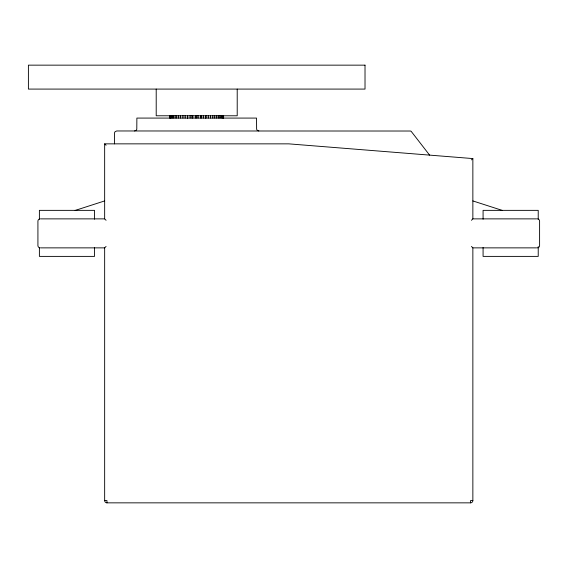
<?xml version="1.0" encoding="UTF-8"?>
<svg xmlns="http://www.w3.org/2000/svg" width="568" height="568" viewBox="0 0 568 568"><rect width="100%" height="100%" fill="white"/><g stroke="black" fill="none" stroke-linecap="round" stroke-linejoin="round"><path stroke-width="0.85" d="M471.44 246.448L472.86 247.868L472.86 500.55A2.3 2.3 0 0 1 470.56 502.85L106.962 502.85A2.3 2.3 0 0 1 104.654 500.55L104.654 247.868L106.081 246.448M471.44 220.292L472.86 218.872L536.59 218.872M471.44 159.892L472.86 158.578L472.86 218.872M75.125 210.444L104.654 200.923M134.573 130.967L136.199 130.292L136.796 129.256L136.874 118.08L256.544 118.08L256.622 129.256L257.219 130.292L258.845 130.967M106.081 220.292L104.654 218.872L104.654 143.853L288.757 143.853L472.86 158.578M40.924 218.872L104.654 218.872M40.924 247.868L104.654 247.868M472.86 247.868L536.59 247.868M104.654 500.55L106.962 500.55L106.962 502.85M472.86 500.55L470.56 500.55L470.56 502.85M410.572 131.023L116.752 130.967L115.134 131.641L114.544 132.671L114.466 143.853M472.86 200.923L502.396 210.444M411.069 131.201L429.6 155.121M104.654 143.853L106.081 145.273M538.223 219.212L538.223 210.359L483.077 210.359L483.077 219.212M538.223 246.647L538.223 256.388L483.077 256.388L483.077 247.534M237.211 89.084L237.211 115.78L156.207 115.78L156.207 89.084M223.6 115.446L223.6 118.08M223.352 115.446L223.352 118.08M222.812 115.446L222.812 118.08M222.081 115.446L222.081 118.08M221.023 115.446L221.023 118.08M219.837 115.446L219.837 118.08M218.297 115.446L218.297 118.08M216.699 115.446L216.699 118.08M214.747 115.446L214.747 118.08M212.794 115.446L212.794 118.08M210.501 115.446L210.501 118.08M208.271 115.446L208.271 118.08M205.943 115.446L205.943 118.08M205.722 115.446L205.722 118.08M203.309 115.446L203.309 118.08M201.413 115.446L201.413 118.08M200.603 115.446L200.603 118.08M198.09 115.446L198.09 118.08M196.706 115.446L196.706 118.08M195.328 115.446L195.328 118.08M192.815 115.446L192.815 118.08M191.998 115.446L191.998 118.08M190.11 115.446L190.11 118.08M187.696 115.446L187.696 118.08M187.476 115.446L187.476 118.08M185.14 115.446L185.14 118.08M182.917 115.446L182.917 118.08M180.624 115.446L180.624 118.08M178.672 115.446L178.672 118.08M176.719 115.446L176.719 118.08M175.121 115.446L175.121 118.08M173.581 115.446L173.581 118.08M172.395 115.446L172.395 118.08M171.337 115.446L171.337 118.08M170.606 115.446L170.606 118.08M170.066 115.446L170.066 118.08M169.818 115.446L169.818 118.08M94.529 219.212L94.529 210.359L39.391 210.359L39.391 219.212M94.529 247.534L94.529 256.388L39.391 256.388L39.391 247.534M40.221 218.872A2.3 2.3 0 0 0 37.921 221.172L37.921 245.568A2.3 2.3 0 0 0 40.221 247.868M537.3 247.868A2.3 2.3 0 0 0 539.6 245.568L539.6 221.172A2.3 2.3 0 0 0 537.3 218.872M365.018 65.15L28.4 65.15L28.4 89.084L365.018 89.084L365.018 65.15"/></g></svg>
